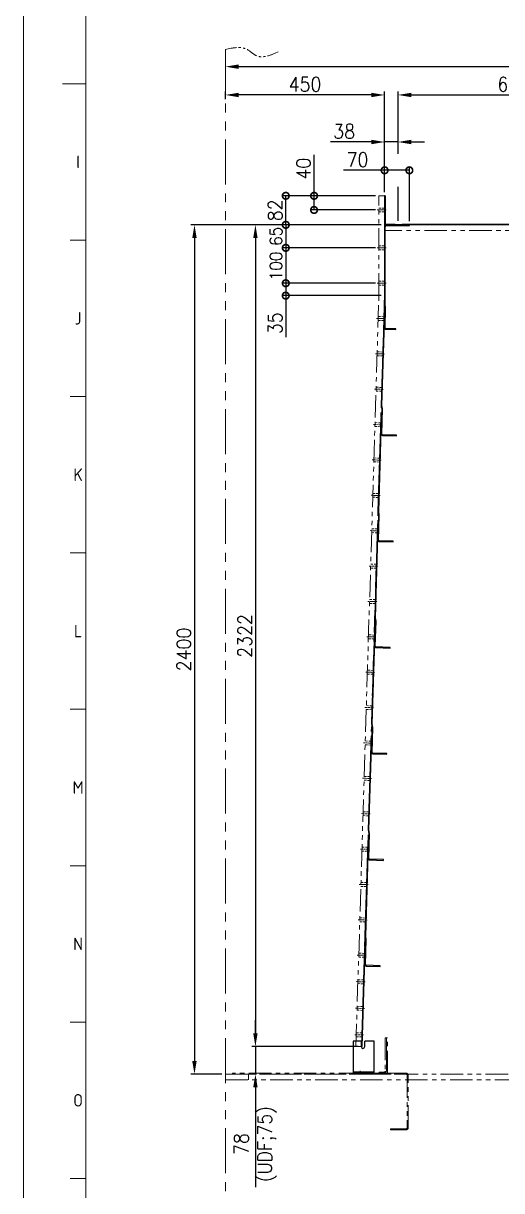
# Model space of a CAD drawing. Header units: inches. Extents: x -15980 to 45789, y -23276 to 2417.
# Drawn here: x 13976 to 15327, y -19755 to -16456 of the extents above; entities that cross this region are included whole.
import ezdxf
from ezdxf.enums import TextEntityAlignment as Align

# ---------------------------------------------------------------- set-up
doc = ezdxf.new("R2010")
doc.units = ezdxf.units.IN
doc.header["$MEASUREMENT"] = 0
for name, pattern in [('CENTER', [50.8, 31.75, -6.35, 6.35, -6.35]), ('CENTERX2', [101.6, 63.5, -12.7, 12.7, -12.7]), ('HIDDEN', [9.525, 6.35, -3.175]), ('HIDDENX2', [19.05, 12.7, -6.35]), ('PHANTOMX2', [127, 63.5, -12.7, 12.7, -12.7, 12.7, -12.7])]:
    doc.linetypes.add(name, pattern=pattern)
for name, color, linetype, lineweight in [('CADRE', 254, 'Continuous', 5), ('Center line', 181, 'CENTER', 5), ('CENTER LINES', 181, 'CENTERX2', 5), ('HATCH', 130, 'PHANTOMX2', 9), ('HIDDEN', 211, 'HIDDEN', 5), ('HIDDEN LINES', 211, 'HIDDENX2', 5), ('Plot Plan', 9, 'Continuous', 0)]:
    doc.layers.add(name, color=color, linetype=linetype, lineweight=lineweight)
doc.layers.add('dim', color=82, linetype='Continuous')
doc.styles.add('ISO Proportional', font='isocp.shx')
doc.styles.add('ROMANS', font='ROMANS.shx', dxfattribs={"width": 0.9, "bigfont": '@extfont2.shx'})
doc.dimstyles.new('1X25', dxfattribs={"dimscale": 25, "dimtxt": 1.6, "dimasz": 1.5, "dimexe": 0.4, "dimexo": 0.4, "dimgap": 0.4, "dimtad": 1, "dimdsep": 46, "dimtxsty": 'ROMANS', "dimcen": 0, "dimclrd": 256, "dimclre": 256, "dimclrt": 2, "dimadec": 0, "dimazin": 0, "dimtfac": 1, "dimtmove": 0, "dimatfit": 3, "dimfxl": 0.7, "dimlwd": -1, "dimlwe": -1, "dimarcsym": 1})

# ---------------------------------------------------------------- blocks, each defined once
blk = doc.blocks.new('*D613')
at = {"layer": 'Defpoints', "color": 0, "transparency": 16777216}
for p in [(14546.5, -16578.5), (17146.5, -16578.5), (17146.5, -16596.8)]:
    blk.add_point(p, dxfattribs=at)
at = {"layer": 'dim', "transparency": 16777216}
for p, q in [((14584, -16578.5), (17109, -16578.5)), ((17146.5, -16586.8), (17146.5, -16568.5))]:
    blk.add_line(p, q, dxfattribs=at)
for points in [[(14584, -16572.3), (14584, -16584.8), (14546.5, -16578.5)], [(17109, -16572.3), (17109, -16584.8), (17146.5, -16578.5)]]:
    blk.add_solid(points, dxfattribs=at)
at = {"layer": 'dim', "color": 2, "transparency": 16777216, "insert": (15846.5, -16548.5), "char_height": 40, "attachment_point": 5, "style": 'ROMANS'}
blk.add_mtext('SHELL I.D.=%%C2600', dxfattribs=at)
blk = doc.blocks.new('*D645')
at = {"layer": 'Defpoints', "color": 0, "transparency": 16777216}
for p in [(14546.5, -16658.5), (14546.5, -16680.4), (14996.5, -16943.5)]:
    blk.add_point(p, dxfattribs=at)
at = {"layer": 'dim', "transparency": 16777216}
for p, q in [((14546.5, -16670.4), (14546.5, -16648.5)), ((14996.5, -16933.5), (14996.5, -16648.5)), ((14959, -16658.5), (14584, -16658.5))]:
    blk.add_line(p, q, dxfattribs=at)
for points in [[(14584, -16652.3), (14584, -16664.8), (14546.5, -16658.5)], [(14959, -16652.3), (14959, -16664.8), (14996.5, -16658.5)]]:
    blk.add_solid(points, dxfattribs=at)
at = {"layer": 'dim', "color": 2, "transparency": 16777216, "insert": (14771.5, -16628.5), "char_height": 40, "attachment_point": 5, "style": 'ROMANS'}
blk.add_mtext('450', dxfattribs=at)
blk = doc.blocks.new('*D646')
at = {"layer": 'Defpoints', "color": 0, "transparency": 16777216}
for p in [(15034.5, -16791.4), (14996.5, -16943.5), (15034.5, -17024.5)]:
    blk.add_point(p, dxfattribs=at)
at = {"layer": 'dim', "transparency": 16777216}
for p, q in [((14996.5, -16824.6), (14996.5, -16781.4)), ((15034.5, -16824.6), (15034.5, -16781.4)), ((14959, -16791.4), (14843.2, -16791.4)), ((15034.5, -16791.4), (14996.5, -16791.4)), ((15072, -16791.4), (15109.5, -16791.4)), ((14996.5, -16933.5), (14996.5, -16918.3)), ((15034.5, -17014.5), (15034.5, -16918.3))]:
    blk.add_line(p, q, dxfattribs=at)
for points in [[(14959, -16785.2), (14959, -16797.7), (14996.5, -16791.4)], [(15072, -16785.2), (15072, -16797.7), (15034.5, -16791.4)]]:
    blk.add_solid(points, dxfattribs=at)
at = {"layer": 'dim', "color": 2, "transparency": 16777216, "insert": (14882.3, -16761.4), "char_height": 40, "attachment_point": 5, "style": 'ROMANS'}
blk.add_mtext('38', dxfattribs=at)
blk = doc.blocks.new('_DotSmall')
at = {"color": 0, "linetype": 'ByBlock', "const_width": 0.5}
blk.add_lwpolyline([(-0.0625, 0, 1), (0.0625, 0, 1)], format="xyb", close=True, dxfattribs=at)
blk = doc.blocks.new('*D647')
at = {"layer": 'Defpoints', "color": 0, "transparency": 16777216}
for p in [(14996.5, -16871.4), (14996.5, -16943.5), (15066.5, -17025.5)]:
    blk.add_point(p, dxfattribs=at)
at = {"layer": 'dim', "transparency": 16777216}
for p, q in [((14996.5, -16871.4), (14880.7, -16871.4)), ((14996.5, -16933.5), (14996.5, -16861.4)), ((15066.5, -16871.4), (14996.5, -16871.4)), ((15066.5, -17015.5), (15066.5, -16861.4))]:
    blk.add_line(p, q, dxfattribs=at)
at = {"layer": 'dim', "transparency": 16777216, "xscale": 37.5, "yscale": 37.5, "zscale": 37.5, "rotation": 180}
blk.add_blockref('_DotSmall', (14996.5, -16871.4), dxfattribs=at)
at = {"layer": 'dim', "transparency": 16777216, "xscale": 37.5, "yscale": 37.5, "zscale": 37.5}
blk.add_blockref('_DotSmall', (15066.5, -16871.4), dxfattribs=at)
at = {"layer": 'dim', "color": 2, "transparency": 16777216, "insert": (14919.8, -16841.4), "char_height": 40, "attachment_point": 5, "style": 'ROMANS'}
blk.add_mtext('70', dxfattribs=at)
blk = doc.blocks.new('*D648')
at = {"layer": 'Defpoints', "color": 0, "transparency": 16777216}
for p in [(15688.5, -16658.5), (15034.5, -17024.5), (15688.5, -17020.5)]:
    blk.add_point(p, dxfattribs=at)
at = {"layer": 'dim', "transparency": 16777216}
for p, q in [((15034.5, -16824.6), (15034.5, -16648.5)), ((15688.5, -17010.5), (15688.5, -16648.5)), ((15072, -16658.5), (15651, -16658.5)), ((15034.5, -17014.5), (15034.5, -16918.3))]:
    blk.add_line(p, q, dxfattribs=at)
for points in [[(15072, -16652.3), (15072, -16664.8), (15034.5, -16658.5)], [(15651, -16652.3), (15651, -16664.8), (15688.5, -16658.5)]]:
    blk.add_solid(points, dxfattribs=at)
at = {"layer": 'dim', "color": 2, "transparency": 16777216, "insert": (15361.5, -16628.5), "char_height": 40, "attachment_point": 5, "style": 'ROMANS'}
blk.add_mtext('654', dxfattribs=at)
blk = doc.blocks.new('*D657')
at = {"layer": 'Defpoints', "color": 0, "transparency": 16777216}
for p in [(14797.2, -16943.5), (14980.5, -16943.5), (14980.5, -16983.5)]:
    blk.add_point(p, dxfattribs=at)
at = {"layer": 'dim', "transparency": 16777216}
for p, q in [((14797.2, -16943.5), (14797.2, -16827.7)), ((14970.5, -16943.5), (14787.2, -16943.5)), ((14797.2, -16983.5), (14797.2, -16943.5)), ((14970.5, -16983.5), (14787.2, -16983.5))]:
    blk.add_line(p, q, dxfattribs=at)
at = {"layer": 'dim', "transparency": 16777216, "xscale": 37.5, "yscale": 37.5, "zscale": 37.5}
for p, rotation in [((14797.2, -16943.5), 90), ((14797.2, -16983.5), 270)]:
    blk.add_blockref('_DotSmall', p, dxfattribs=dict(at, rotation=rotation))
at = {"layer": 'dim', "color": 2, "transparency": 16777216, "insert": (14767.2, -16866.9), "char_height": 40, "attachment_point": 5, "rotation": 90, "style": 'ROMANS'}
blk.add_mtext('40', dxfattribs=at)
blk = doc.blocks.new('*D658')
at = {"layer": 'Defpoints', "color": 0, "transparency": 16777216}
for p in [(14717.2, -16943.5), (14980.5, -16943.5), (14996.5, -17025.5)]:
    blk.add_point(p, dxfattribs=at)
at = {"layer": 'dim', "transparency": 16777216}
for p, q in [((14970.5, -16943.5), (14707.2, -16943.5)), ((14717.2, -17025.5), (14717.2, -16943.5)), ((14986.5, -17025.5), (14707.2, -17025.5))]:
    blk.add_line(p, q, dxfattribs=at)
at = {"layer": 'dim', "transparency": 16777216, "xscale": 37.5, "yscale": 37.5, "zscale": 37.5}
for p, rotation in [((14717.2, -16943.5), 90), ((14717.2, -17025.5), 270)]:
    blk.add_blockref('_DotSmall', p, dxfattribs=dict(at, rotation=rotation))
at = {"layer": 'dim', "color": 2, "transparency": 16777216, "insert": (14687.2, -16984.5), "char_height": 40, "attachment_point": 5, "rotation": 90, "style": 'ROMANS'}
blk.add_mtext('82', dxfattribs=at)
blk = doc.blocks.new('*D659')
at = {"layer": 'Defpoints', "color": 0, "transparency": 16777216}
for p in [(14996.5, -17025.5), (14459.2, -19425.5), (14546.5, -19425.5)]:
    blk.add_point(p, dxfattribs=at)
at = {"layer": 'dim', "transparency": 16777216}
for p, q in [((14986.5, -17025.5), (14449.2, -17025.5)), ((14459.2, -17063), (14459.2, -19388)), ((14536.5, -19425.5), (14449.2, -19425.5))]:
    blk.add_line(p, q, dxfattribs=at)
for points in [[(14452.9, -17063), (14465.4, -17063), (14459.2, -17025.5)], [(14452.9, -19388), (14465.4, -19388), (14459.2, -19425.5)]]:
    blk.add_solid(points, dxfattribs=at)
at = {"layer": 'dim', "color": 2, "transparency": 16777216, "insert": (14429.2, -18225.5), "char_height": 40, "attachment_point": 5, "rotation": 90, "style": 'ROMANS'}
blk.add_mtext('2400', dxfattribs=at)
blk = doc.blocks.new('*D660')
at = {"layer": 'Defpoints', "color": 0, "transparency": 16777216}
for p in [(14996.5, -17025.5), (14717.2, -17090.5), (14980.5, -17090.5)]:
    blk.add_point(p, dxfattribs=at)
at = {"layer": 'dim', "transparency": 16777216}
for p, q in [((14986.5, -17025.5), (14707.2, -17025.5)), ((14717.2, -17025.5), (14717.2, -17090.5)), ((14970.5, -17090.5), (14707.2, -17090.5))]:
    blk.add_line(p, q, dxfattribs=at)
at = {"layer": 'dim', "transparency": 16777216, "xscale": 37.5, "yscale": 37.5, "zscale": 37.5}
for p, rotation in [((14717.2, -17025.5), 90), ((14717.2, -17090.5), 270)]:
    blk.add_blockref('_DotSmall', p, dxfattribs=dict(at, rotation=rotation))
at = {"layer": 'dim', "color": 2, "transparency": 16777216, "insert": (14689.7, -17058), "char_height": 35, "attachment_point": 5, "rotation": 90, "style": 'ROMANS'}
blk.add_mtext('65', dxfattribs=at)
blk = doc.blocks.new('*D661')
at = {"layer": 'Defpoints', "color": 0, "transparency": 16777216}
for p in [(14980.5, -17090.5), (14717.2, -17190.5), (14980.5, -17190.5)]:
    blk.add_point(p, dxfattribs=at)
at = {"layer": 'dim', "transparency": 16777216}
for p, q in [((14970.5, -17090.5), (14707.2, -17090.5)), ((14717.2, -17090.5), (14717.2, -17190.5)), ((14970.5, -17190.5), (14707.2, -17190.5))]:
    blk.add_line(p, q, dxfattribs=at)
at = {"layer": 'dim', "transparency": 16777216, "xscale": 37.5, "yscale": 37.5, "zscale": 37.5}
for p, rotation in [((14717.2, -17090.5), 90), ((14717.2, -17190.5), 270)]:
    blk.add_blockref('_DotSmall', p, dxfattribs=dict(at, rotation=rotation))
at = {"layer": 'dim', "color": 2, "transparency": 16777216, "insert": (14689.7, -17141.7), "char_height": 35, "attachment_point": 5, "rotation": 90, "style": 'ROMANS'}
blk.add_mtext('100', dxfattribs=at)
blk = doc.blocks.new('*D620')
at = {"layer": 'Defpoints', "color": 0, "transparency": 16777216}
for p in [(14980.5, -17190.5), (14717.2, -17225.5), (14996.5, -17225.5)]:
    blk.add_point(p, dxfattribs=at)
at = {"layer": 'dim', "transparency": 16777216}
for p, q in [((14970.5, -17190.5), (14707.2, -17190.5)), ((14717.2, -17190.5), (14717.2, -17225.5)), ((14986.5, -17225.5), (14707.2, -17225.5)), ((14717.2, -17225.5), (14717.2, -17342.5))]:
    blk.add_line(p, q, dxfattribs=at)
at = {"layer": 'dim', "transparency": 16777216, "xscale": 37.5, "yscale": 37.5, "zscale": 37.5}
for p, rotation in [((14717.2, -17190.5), 90), ((14717.2, -17225.5), 270)]:
    blk.add_blockref('_DotSmall', p, dxfattribs=dict(at, rotation=rotation))
at = {"layer": 'dim', "color": 2, "transparency": 16777216, "insert": (14687.2, -17303.4), "char_height": 40, "attachment_point": 5, "rotation": 90, "style": 'ROMANS'}
blk.add_mtext('35', dxfattribs=at)
blk = doc.blocks.new('*D662')
at = {"layer": 'Defpoints', "color": 0, "transparency": 16777216}
for p in [(14996.5, -17025.5), (14631.5, -19347.5), (14931.5, -19347.5)]:
    blk.add_point(p, dxfattribs=at)
at = {"layer": 'dim', "transparency": 16777216}
for p, q in [((14986.5, -17025.5), (14621.5, -17025.5)), ((14631.5, -17063), (14631.5, -19310)), ((14921.5, -19347.5), (14621.5, -19347.5))]:
    blk.add_line(p, q, dxfattribs=at)
for points in [[(14625.2, -17063), (14637.7, -17063), (14631.5, -17025.5)], [(14625.2, -19310), (14637.7, -19310), (14631.5, -19347.5)]]:
    blk.add_solid(points, dxfattribs=at)
at = {"layer": 'dim', "color": 2, "transparency": 16777216, "insert": (14601.5, -18187), "char_height": 40, "attachment_point": 5, "rotation": 90, "style": 'ROMANS'}
blk.add_mtext('2322', dxfattribs=at)
blk = doc.blocks.new('*D617')
at = {"layer": 'Defpoints', "color": 0, "transparency": 16777216}
for p in [(14931.5, -19347.5), (14631.5, -19425.5), (14631.5, -19425.5)]:
    blk.add_point(p, dxfattribs=at)
at = {"layer": 'dim', "transparency": 16777216}
for p, q in [((14631.5, -19310), (14631.5, -19272.5)), ((14921.5, -19347.5), (14621.5, -19347.5)), ((14631.5, -19347.5), (14631.5, -19425.5)), ((14631.5, -19463), (14631.5, -19745.1))]:
    blk.add_line(p, q, dxfattribs=at)
for points in [[(14625.2, -19310), (14637.7, -19310), (14631.5, -19347.5)], [(14625.2, -19463), (14637.7, -19463), (14631.5, -19425.5)]]:
    blk.add_solid(points, dxfattribs=at)
at = {"layer": 'dim', "color": 2, "transparency": 16777216, "insert": (14631.5, -19622.8), "char_height": 40, "attachment_point": 5, "rotation": 90, "style": 'ROMANS'}
blk.add_mtext('78\\P(UDF;75)', dxfattribs=at)
blk = doc.blocks.new('A$C3dc24f04')
blk.add_lwpolyline([(0, 16), (442, 16), (442, 0), (0, 0)], close=True)
at = {"layer": 'Center line', "ltscale": 0.2}
for p, q in [((63, 20.7), (63, -4.7)), ((379, 20.7), (379, -4.7))]:
    blk.add_line(p, q, dxfattribs=at)
at = {"layer": 'HIDDEN'}
for p, q in [((43, 16), (43, 0)), ((83, 16), (83, 0)), ((359, 16), (359, 0)), ((399, 16), (399, 0))]:
    blk.add_line(p, q, dxfattribs=at)
blk = doc.blocks.new('A$C0bbb0cd6')
at = {"ltscale": 0.5}
blk.add_lwpolyline([(0, 100), (16, 100), (16, 0), (0, 0)], close=True, dxfattribs=at)
blk = doc.blocks.new('A$Cb9de45e2')
for name, p in [('A$C3dc24f04', (0, 100)), ('A$C0bbb0cd6', (15, 0))]:
    blk.add_blockref(name, p)
at = {"xscale": -1}
blk.add_blockref('A$C0bbb0cd6', (427, 0), dxfattribs=at)
blk = doc.blocks.new('A$C21016532')
blk.add_lwpolyline([(850.9, 210.1), (850.9, -71.9), (785.9, -2193.9), (769.9, -2193.4), (834.9, -71.7), (834.9, 210.1)], close=True)
at = {"layer": 'Center line', "ltscale": 0.2}
for p, q in [((830.2, 170.1), (855.5, 170.1)), ((830.2, 63.1), (855.5, 63.1)), ((830.2, -36.9), (855.5, -36.9)), ((853.4, -137), (828.4, -136.3)), ((850.3, -237), (825.3, -236.2)), ((847.3, -336.9), (822.3, -336.2)), ((844.2, -436.9), (819.2, -436.1)), ((841.1, -536.8), (816.2, -536.1)), ((838.1, -636.8), (813.1, -636)), ((835, -736.7), (810, -736)), ((832, -836.7), (807, -835.9)), ((828.9, -936.6), (803.9, -935.9)), ((825.8, -1036.6), (800.8, -1035.8)), ((822.8, -1136.6), (797.8, -1135.8)), ((819.7, -1236.5), (794.7, -1235.7)), ((816.6, -1336.5), (791.7, -1335.7)), ((813.6, -1436.4), (788.6, -1435.6)), ((810.5, -1536.4), (785.5, -1535.6)), ((807.5, -1636.3), (782.5, -1635.6)), ((804.4, -1736.3), (779.4, -1735.5)), ((801.3, -1836.2), (776.4, -1835.5)), ((798.3, -1936.2), (773.3, -1935.4)), ((796, -2011.1), (771, -2010.4)), ((793.7, -2086.1), (768.7, -2085.3)), ((791.4, -2161.1), (766.4, -2160.3))]:
    blk.add_line(p, q, dxfattribs=at)
at = {"layer": 'HIDDEN'}
for p, q in [((834.9, 175.6), (850.9, 175.6)), ((834.9, 164.6), (850.9, 164.6)), ((834.9, 68.6), (850.9, 68.6)), ((834.9, 57.6), (850.9, 57.6)), ((834.9, -31.4), (850.9, -31.4)), ((834.9, -42.4), (850.9, -42.4)), ((849.1, -131.4), (833.1, -130.9)), ((848.7, -142.4), (832.7, -141.9)), ((846, -231.3), (830, -230.8)), ((845.7, -242.3), (829.7, -241.8)), ((842.6, -342.3), (826.6, -341.8)), ((842.9, -331.3), (826.9, -330.8)), ((839.5, -442.2), (823.5, -441.7)), ((839.9, -431.2), (823.9, -430.8)), ((836.5, -542.2), (820.5, -541.7)), ((836.8, -531.2), (820.8, -530.7)), ((833.4, -642.1), (817.4, -641.7)), ((833.8, -631.2), (817.8, -630.7)), ((830.4, -742.1), (814.4, -741.6)), ((830.7, -731.1), (814.7, -730.6)), ((827.3, -842.1), (811.3, -841.6)), ((827.6, -831.1), (811.6, -830.6)), ((824.2, -942), (808.2, -941.5)), ((824.6, -931), (808.6, -930.5)), ((821.2, -1042), (805.2, -1041.5)), ((821.5, -1031), (805.5, -1030.5)), ((818.1, -1141.9), (802.1, -1141.4)), ((818.4, -1130.9), (802.5, -1130.4)), ((815, -1241.9), (799.1, -1241.4)), ((815.4, -1230.9), (799.4, -1230.4)), ((812, -1341.8), (796, -1341.3)), ((812.3, -1330.8), (796.3, -1330.3)), ((808.9, -1441.8), (792.9, -1441.3)), ((809.3, -1430.8), (793.3, -1430.3)), ((805.9, -1541.7), (789.9, -1541.2)), ((806.2, -1530.7), (790.2, -1530.2)), ((802.8, -1641.7), (786.8, -1641.2)), ((803.1, -1630.7), (787.1, -1630.2)), ((799.7, -1741.6), (783.7, -1741.1)), ((800.1, -1730.6), (784.1, -1730.1)), ((796.7, -1841.6), (780.7, -1841.1)), ((797, -1830.6), (781, -1830.1)), ((793.6, -1941.5), (777.6, -1941)), ((793.9, -1930.5), (778, -1930.1)), ((791.7, -2005.5), (775.7, -2005)), ((791.3, -2016.5), (775.3, -2016)), ((789, -2091.5), (773, -2091)), ((789.4, -2080.5), (773.4, -2080)), ((786.7, -2166.4), (770.7, -2165.9)), ((787.1, -2155.4), (771.1, -2154.9))]:
    blk.add_line(p, q, dxfattribs=at)
blk = doc.blocks.new('A$C0a15312b')
blk.add_lwpolyline([(84.5, 2322), (1784.5, 2322), (1784.5, 2306), (84.5, 2306)], close=True)
for name, p in [('A$C21016532', (-766.4, 2193.9)), ('A$Cb9de45e2', (713.5, 2083))]:
    blk.add_blockref(name, p)
at = {"xscale": -1}
blk.add_blockref('A$C21016532', (2635.4, 2193.9), dxfattribs=at)
blk = doc.blocks.new('A$Cd55c43bf')
blk.add_lwpolyline([(0, 60), (376, 60), (376, 15), (361, 0), (15, 0), (0, 15)], close=True)
blk = doc.blocks.new('A$C3cc5a8e3')
blk.add_lwpolyline([(380, 4), (380, 116, 0.414214), (376, 120), (340, 120), (330, 122), (50, 122), (40, 120), (4, 120, 0.414214), (0, 116), (0, 4, 0.414214), (4, 0), (65, 0), (65, 2), (4, 2, -0.414214), (2, 4), (2, 116, -0.414214), (4, 118), (40.2, 118), (50.2, 120), (329.8, 120), (339.8, 118), (376, 118, -0.414214), (378, 116), (378, 4, -0.414214), (376, 2), (315, 2), (315, 0), (376, 0, 0.414214)], format="xyb", close=True)
at = {"layer": 'Center line', "ltscale": 0.1}
for p, q in [((32, -2.5), (32, 4.5)), ((348, -2.5), (348, 4.5))]:
    blk.add_line(p, q, dxfattribs=at)
at = {"layer": 'CENTER LINES', "ltscale": 0.2}
for p, q in [((32, 125), (32, 113)), ((348, 125), (348, 113))]:
    blk.add_line(p, q, dxfattribs=at)
at = {"layer": 'HIDDEN', "ltscale": 0.2}
for p, q in [((25, 0), (25, 2)), ((39, 0), (39, 2)), ((341, 0), (341, 2)), ((355, 0), (355, 2))]:
    blk.add_line(p, q, dxfattribs=at)
at = {"layer": 'HIDDEN LINES', "ltscale": 0.2}
for p, q in [((26.5, 120), (26.5, 118)), ((37.5, 120), (37.5, 118)), ((342.5, 120), (342.5, 118)), ((353.5, 120), (353.5, 118))]:
    blk.add_line(p, q, dxfattribs=at)
blk.add_blockref('A$Cd55c43bf', (2, 2))
blk = doc.blocks.new('A$C291c0052')
for p, q in [((3, 82), (1, 82)), ((31, 0), (31, 2))]:
    blk.add_line(p, q)
for points in [[(1, 82), (1, 4, 0.414214), (5, 0), (31, 0)], [(3, 82), (3, 4, 0.414214), (5, 2), (31, 2)]]:
    blk.add_lwpolyline(points, format="xyb")
at = {"layer": 'CENTER LINES'}
blk.add_line((0, 42), (4, 42), dxfattribs=at)
at = {"layer": 'HIDDEN LINES'}
for p, q in [((1, 54.5), (3, 54.5)), ((1, 29.5), (3, 29.5))]:
    blk.add_line(p, q, dxfattribs=at)
blk = doc.blocks.new('A$Ce9d28f7a')
blk.add_lwpolyline([(3, 2), (633, 2), (633, 0), (3, 0)], close=True)
blk = doc.blocks.new('A$C00d2ec4b')
blk.add_line((94, 89.2), (94, -104.8))
blk.add_lwpolyline([(94, -104.8), (93.3, -129), (95, -139), (93.2, -195.8, 0.414214), (97.1, -200), (126.1, -200.8), (126.2, -198.8), (97.2, -198, -0.414214), (95.2, -195.9), (97, -138.9), (95.3, -128.8), (96, -104.8), (96, 89.2, -0.414214), (100, 93.2), (164, 93.2), (164, 95.2), (100, 95.2, 0.414214), (94, 89.2)], format="xyb")
at = {"layer": 'CENTER LINES', "ltscale": 0.1}
blk.add_line((132, 92.2), (132, 96.2), dxfattribs=at)
at = {"layer": 'CENTER LINES'}
for p, q in [((93, 30.2), (97, 30.2)), ((93, -69.8), (97, -69.8)), ((93, -169.8), (97, -169.9))]:
    blk.add_line(p, q, dxfattribs=at)
at = {"layer": 'HIDDEN LINES', "ltscale": 0.1}
for p, q in [((126, 93.2), (126, 95.2)), ((138, 93.2), (138, 95.2))]:
    blk.add_line(p, q, dxfattribs=at)
at = {"layer": 'HIDDEN LINES'}
for p, q in [((94, 42.7), (96, 42.7)), ((94, 17.7), (96, 17.7)), ((94, -57.3), (96, -57.3)), ((94, -82.3), (96, -82.3)), ((94.4, -157.4), (96.4, -157.4)), ((93.7, -182.3), (95.7, -182.4))]:
    blk.add_line(p, q, dxfattribs=at)
blk = doc.blocks.new('A$C1975d420')
blk.add_lwpolyline([(10.6, 350.8), (8.6, 350.9), (0.5, 85.5), (2.2, 75.4), (0, 5, 0.414214), (3.9, 0.9), (43.9, -0.3), (43.9, 1.7), (3.9, 2.9, -0.414214), (2, 4.9), (4.2, 75.6), (2.5, 85.6), (10.6, 350.8)], format="xyb")
at = {"layer": 'CENTER LINES'}
for p, q in [((7, 330.9), (11, 330.8)), ((3.9, 231), (7.9, 230.9)), ((0.9, 131), (4.9, 130.9)), ((-0.2, 31), (3.8, 30.9))]:
    blk.add_line(p, q, dxfattribs=at)
at = {"layer": 'HIDDEN LINES'}
for p, q in [((8.4, 343.4), (10.4, 343.3)), ((7.6, 318.4), (9.6, 318.4)), ((5.3, 243.5), (7.3, 243.4)), ((4.5, 218.5), (6.5, 218.4)), ((2.2, 143.5), (4.2, 143.4)), ((1.5, 118.5), (3.5, 118.5)), ((1.2, 43.5), (3.2, 43.4)), ((0.4, 18.5), (2.4, 18.4))]:
    blk.add_line(p, q, dxfattribs=at)
blk = doc.blocks.new('A$Ce105bf71')
blk.add_lwpolyline([(0, 0.1), (2, 0), (10.5, 277.9), (8.5, 277.9), (0, 0.1)])
at = {"layer": 'CENTER LINES'}
for p, q in [((6.9, 258), (10.9, 257.8)), ((4.6, 183), (8.6, 182.9)), ((2.3, 108), (6.3, 107.9)), ((0, 33.1), (4, 33))]:
    blk.add_line(p, q, dxfattribs=at)
at = {"layer": 'HIDDEN LINES'}
for p, q in [((8.3, 270.4), (10.3, 270.4)), ((7.5, 245.4), (9.5, 245.4)), ((5.2, 170.5), (7.2, 170.4)), ((6, 195.5), (8, 195.4)), ((3.7, 120.5), (5.7, 120.4)), ((2.9, 95.5), (4.9, 95.5)), ((1.4, 45.5), (3.4, 45.5)), ((0.6, 20.6), (2.6, 20.5))]:
    blk.add_line(p, q, dxfattribs=at)
blk = doc.blocks.new('A$Ca2adf0ab')
for p, q in [((23, 93.3), (23, 78.3)), ((33, 78.3), (33, 93.3)), ((60, 6.3), (0, 6.3))]:
    blk.add_line(p, q)
blk.add_lwpolyline([(23, 93.3), (0, 93.3), (0, 3.3), (60, 3.3), (60, 93.3), (33, 93.3)])
blk.add_arc((28, 78.3), 5, 180, 0)
at = {"layer": 'Center line', "ltscale": 0.05}
blk.add_line((20, 9.6), (20, 0), dxfattribs=at)
at = {"layer": 'HIDDEN'}
for p, q in [((7.5, 6.3), (7.5, 3.3)), ((32.5, 3.3), (32.5, 6.3))]:
    blk.add_line(p, q, dxfattribs=at)
blk = doc.blocks.new('A$C44612d6a')
at = {"xscale": -1}
for name, p in [('A$Ca2adf0ab', (838.5, 2320.8)), ('A$C291c0052', (1785.5, 2322.1)), ('A$Ce9d28f7a', (1737.5, 2322.1)), ('A$C00d2ec4b', (1878.5, 2226.9)), ('A$C1975d420', (1794.5, 1726.2)), ('A$C1975d420', (1803.6, 1426.3)), ('A$C1975d420', (1812.8, 1126.5)), ('A$C1975d420', (1822, 826.6)), ('A$C1975d420', (1831.2, 526.7)), ('A$C1975d420', (1840.4, 226.9)), ('A$Ce105bf71', (1849.5, 0))]:
    blk.add_blockref(name, p, dxfattribs=at)
for name, p in [('A$Ca2adf0ab', (1030.5, 2320.8)), ('A$C291c0052', (83.5, 2322.1)), ('A$C00d2ec4b', (-9.5, 2226.9)), ('A$Ce9d28f7a', (131.5, 2322.1)), ('A$C3cc5a8e3', (744.5, 2202.1)), ('A$C1975d420', (74.5, 1726.2)), ('A$C1975d420', (65.3, 1426.3)), ('A$C1975d420', (56.1, 1126.5)), ('A$C1975d420', (47, 826.6)), ('A$C1975d420', (37.8, 526.7)), ('A$C1975d420', (28.6, 226.9)), ('A$Ce105bf71', (19.5, 0))]:
    blk.add_blockref(name, p)
at = {"layer": 'HATCH', "ltscale": 2}
blk.add_blockref('A$C0a15312b', (0, 0.1), dxfattribs=at)
blk = doc.blocks.new('A$Cbf4255ed')
blk.add_lwpolyline([(0, 3), (100, 3), (100, 0), (0, 0)], close=True)
blk = doc.blocks.new('A$C4129a3e4')
blk.add_lwpolyline([(20, 0), (6, 0, -0.414214), (0, 6), (0, 100), (3, 100), (3, 6, 0.414214), (6, 3), (20, 3)], format="xyb", close=True)
blk = doc.blocks.new('A$C36258b5b')
for p, q in [((511, 160), (20, 160)), ((20, 160), (20, 157)), ((20, 157), (511, 157)), ((65, 157), (65, 141)), ((514, 154), (514, 6)), ((517, 6), (517, 154)), ((2083, 6), (2083, 154)), ((2086, 154), (2086, 6)), ((2089, 160), (2580, 160)), ((2580, 157), (2089, 157)), ((2535, 157), (2535, 141)), ((2580, 160), (2580, 157)), ((1027.3, 90.6), (934.3, 48.6)), ((1572.7, 90.6), (1665.7, 48.6)), ((511, 3), (467, 3)), ((467, 3), (467, 0)), ((467, 0), (511, 0)), ((2089, 3), (2133, 3)), ((2133, 0), (2089, 0)), ((2133, 3), (2133, 0))]:
    blk.add_line(p, q)
for points in [[(926, 157), (0, 157), (0, 141), (926, 141)], [(991, 157), (926, 157), (926, 141), (991, 141)], [(1609, 157), (1674, 157), (1674, 141), (1609, 141)], [(1674, 157), (2600, 157), (2600, 141), (1674, 141)]]:
    blk.add_lwpolyline(points, close=True)
for points in [[(991, 74.2), (991, 141), (975, 141), (975, 67)], [(1609, 74.2), (1609, 141), (1625, 141), (1625, 67)]]:
    blk.add_lwpolyline(points)
for centre, radius, start, end in [((511, 154), 6, 0, 90), ((511, 154), 3, 0, 90), ((2089, 154), 6, 90, 180), ((2089, 154), 3, 90, 180), ((511, 6), 3, 270, 0), ((511, 6), 6, 270, 0), ((2089, 6), 6, 180, 270), ((2089, 6), 3, 180, 270)]:
    blk.add_arc(centre, radius, start, end)
at = {"xscale": -1}
blk.add_blockref('A$C4129a3e4', (455, 160), dxfattribs=at)
at = {"xscale": -1, "rotation": 90}
blk.add_blockref('A$Cbf4255ed', (458, 260), dxfattribs=at)
at = {"rotation": 270}
blk.add_blockref('A$Cbf4255ed', (2142, 260), dxfattribs=at)
blk.add_blockref('A$C4129a3e4', (2145, 160))
blk = doc.blocks.new('A$Ceb6babff')
at = {"layer": 'CADRE', "color": 2}
for p, q in [((176.8, 3716.5), (110.5, 3716.5)), ((176.8, 3716.5), (110.5, 3716.5)), ((132.6, 3274.6), (176.8, 3274.6)), ((132.6, 2832.7), (176.8, 2832.7)), ((132.6, 2390.8), (176.8, 2390.8)), ((132.6, 1948.9), (176.8, 1948.9)), ((132.6, 1506.9), (176.8, 1506.9)), ((132.6, 1065), (176.8, 1065)), ((132.6, 623.1), (176.8, 623.1))]:
    blk.add_line(p, q, dxfattribs=at)
at = {"layer": 'CADRE', "color": 8}
blk.add_lwpolyline([(0, 0), (10500, 0), (10500, 7424.2), (0, 7424.2)], close=True, dxfattribs=at)
at = {"layer": 'CADRE', "color": 4}
blk.add_lwpolyline([(176.8, 7247.5), (10323.2, 7247.5), (10323.2, 176.8), (176.8, 176.8)], close=True, dxfattribs=at)
at = {"layer": 'Plot Plan', "linetype": 'ByBlock'}
blk.add_lwpolyline([(10500, 0), (0, 0), (0, 7424.2), (10500, 7424.2)], close=True, dxfattribs=at)
at = {"layer": 'CADRE', "color": 2, "style": 'ISO Proportional'}
for s, p in [('I', (154.7, 3495.6)), ('J', (154.7, 3053.7)), ('K', (154.7, 2611.7)), ('L', (154.7, 2169.8)), ('M', (154.7, 1727.9)), ('N', (154.7, 1286)), ('O', (154.7, 844.1))]:
    blk.add_text(s, height=35.4, dxfattribs=at).set_placement(p, align=Align.MIDDLE)

msp = doc.modelspace()

# ---------------------------------------------------------------- linework, layer by layer
at = {"layer": 'HATCH', "ltscale": 2}
msp.add_line((14546.451, -16530.078), (14546.451, -19789.834), dxfattribs=at)
at = {"layer": 'HATCH', "ltscale": 0.5}
msp.add_spline([(14546.451, -16530.078), (14607.884, -16529.899), (14634.436, -16547.589), (14697.689, -16535.837)], degree=3, dxfattribs=at)

# ---------------------------------------------------------------- block references
for name, p in [('A$Ceb6babff', (13975.598, -20343.245)), ('A$C44612d6a', (14911.97, -19347.589)), ('A$Ca2adf0ab', (14907.45, -19425.838))]:
    msp.add_blockref(name, p)
at = {"layer": 'HATCH', "ltscale": 2}
msp.add_blockref('A$C36258b5b', (14546.451, -19582.528), dxfattribs=at)

# ---------------------------------------------------------------- dimensions: what is measured, and where the dimension line sits
at = {"layer": 'dim'}
dim = msp.add_linear_dim(base=(17146.451, -16578.519), p1=(14546.451, -16578.519), p2=(17146.451, -16596.766), text='SHELL I.D.=%%C<>', dimstyle='1X25', override={"dimtmove": 0}, dxfattribs=at)
dim.commit()
dim.dimension.update_dxf_attribs({"geometry": '*D613', "text_midpoint": (15846.451, -16578.519), "dimtype": 160})
for base, p1, p2, override, picture, middle in [((14546.451, -16658.519), (14996.451, -16943.528), (14546.451, -16680.39), {"dimtmove": 0}, '*D645', (14771.451, -16658.519)), ((15688.451, -16658.519), (15034.451, -17024.528), (15688.451, -17020.527), {"dimtmove": 0}, '*D648', (15361.451, -16658.519)), ((15034.451, -16791.434), (14996.451, -16943.528), (15034.451, -17024.528), {"dimtmove": 0}, '*D646', (14882.308, -16791.434)), ((14996.451, -16871.434), (15066.451, -17025.528), (14996.451, -16943.528), {"dimblk1": 'DotSmall', "dimblk2": 'DotSmall', "dimsah": 1, "dimtmove": 0}, '*D647', (14919.808, -16871.434))]:
    dim = msp.add_linear_dim(base=base, p1=p1, p2=p2, dimstyle='1X25', override=override, dxfattribs=at)
    dim.commit()
    dim.dimension.update_dxf_attribs({"geometry": picture, "text_midpoint": middle, "dimtype": 160})
for base, p1, p2, override, picture, middle in [((14797.2, -16943.528), (14980.451, -16983.528), (14980.451, -16943.528), {"dimblk1": 'DotSmall', "dimblk2": 'DotSmall', "dimsah": 1, "dimtmove": 0}, '*D657', (14797.2, -16866.885)), ((14717.2, -17090.528), (14996.451, -17025.528), (14980.451, -17090.528), {"dimtxt": 1.4, "dimblk1": 'DotSmall', "dimblk2": 'DotSmall', "dimsah": 1}, '*D660', (14717.2, -17058.028)), ((14717.2, -17190.528), (14980.451, -17090.528), (14980.451, -17190.528), {"dimtxt": 1.4, "dimblk1": 'DotSmall', "dimblk2": 'DotSmall', "dimsah": 1}, '*D661', (14717.2, -17141.725)), ((14717.2, -17225.528), (14980.451, -17190.528), (14996.451, -17225.528), {"dimblk1": 'DotSmall', "dimblk2": 'DotSmall', "dimsah": 1, "dimtmove": 0}, '*D620', (14717.2, -17303.367))]:
    dim = msp.add_linear_dim(base=base, p1=p1, p2=p2, angle=90, dimstyle='1X25', override=override, dxfattribs=at)
    dim.commit()
    dim.dimension.update_dxf_attribs({"geometry": picture, "text_midpoint": middle, "dimtype": 160})
dim = msp.add_linear_dim(base=(14717.2, -16943.528), p1=(14996.451, -17025.528), p2=(14980.451, -16943.528), angle=90, dimstyle='1X25', override={"dimblk1": 'DotSmall', "dimblk2": 'DotSmall', "dimsah": 1, "dimtmove": 0}, dxfattribs=at)
dim.commit()
dim.dimension.update_dxf_attribs({"geometry": '*D658', "text_midpoint": (14687.2, -16984.528)})
for base, p2, picture, middle in [((14459.152, -19425.528), (14546.451, -19425.528), '*D659', (14459.152, -18225.528)), ((14631.485, -19347.528), (14931.481, -19347.528), '*D662', (14631.485, -18187.028))]:
    dim = msp.add_linear_dim(base=base, p1=(14996.451, -17025.528), p2=p2, angle=90, dimstyle='1X25', dxfattribs=at)
    dim.commit()
    dim.dimension.update_dxf_attribs({"geometry": picture, "text_midpoint": middle, "dimtype": 160})
dim = msp.add_linear_dim(base=(14631.485, -19425.528), p1=(14931.481, -19347.528), p2=(14631.485, -19425.528), angle=90, text='<>\\X(UDF;75)', dimstyle='1X25', override={"dimtmove": 0}, dxfattribs=at)
dim.commit()
dim.dimension.update_dxf_attribs({"geometry": '*D617', "text_midpoint": (14631.485, -19622.813), "dimtype": 160})

doc.saveas('drawing.dxf')
